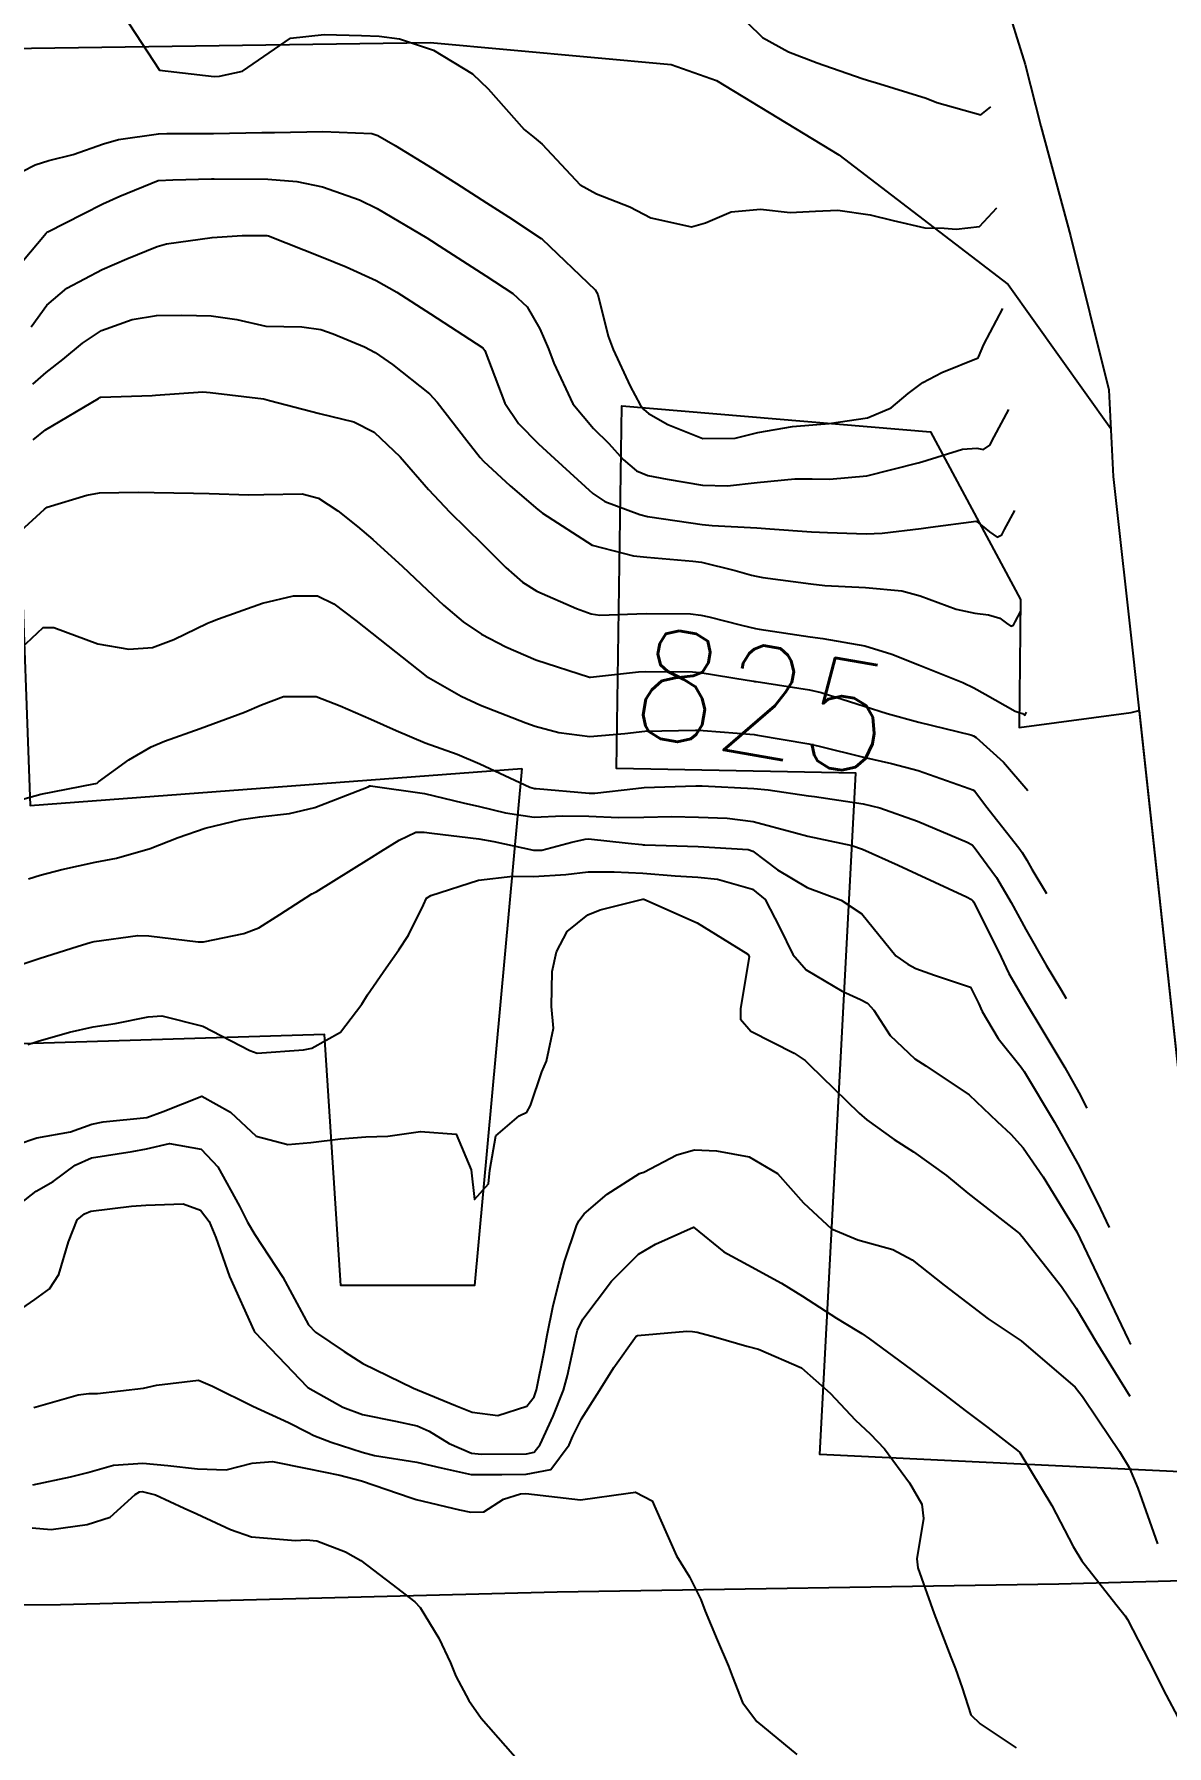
# Model space of a CAD drawing. Header units: metres. Extents: x 307586 to 320046, y 7427249 to 7434250.
# Drawn here: x 319598.4 to 319639.8, y 7428797.4 to 7428859.9 of the extents above; entities that cross this region are included whole.
import ezdxf
from ezdxf.enums import TextEntityAlignment as Align

# ---------------------------------------------------------------- set-up
doc = ezdxf.new("R2010")
doc.units = ezdxf.units.M
doc.header["$MEASUREMENT"] = 0
for name, color, linetype in [('Area', 45, 'Continuous'), ('Cotas', 45, 'Continuous'), ('Curvas de Nivel 1m', 11, 'Continuous'), ('Curvas de Nivel 5m', 15, 'Continuous'), ('Edificações', 30, 'Continuous'), ('Vias Primárias', 230, 'Continuous')]:
    doc.layers.add(name, color=color, linetype=linetype)
doc.styles.add('Style-STANDARD', font='STANDARD.shx')

msp = doc.modelspace()

# ---------------------------------------------------------------- linework, layer by layer
at = {"layer": 'Area'}
msp.add_polyline3d([(319633.816255117, 7428861.227051926, 817.7185912045827), (319634.5828760798, 7428858.760017519, 818.1881402144952), (319635.1513502866, 7428856.507302795, 818.5779848597717), (319636.2324436922, 7428852.503282427, 819.3679768948294), (319637.6359730001, 7428846.882203802, 820.5970907212973), (319637.790512886, 7428843.724160669, 822.4660532752857), (319638.5377691598, 7428837.046373687, 823.6564298248651), (319641.7556846366, 7428807.315236209, 832.8386211194857), (319642.3256266764, 7428806.094001706, 832.8287901840637), (319644.0956443386, 7428802.200498987, 832.9886004419059), (319644.8998583465, 7428797.579604588, 833.0064185207955), (319645.4356670188, 7428781.574386508, 840.0857951001512), (319646.8256613244, 7428766.544556476, 844.5065338798462), (319649.1810392479, 7428749.950000003, 847.9906208185248)], dxfattribs=at)
at = {"layer": 'Curvas de Nivel 1m', "flags": 128}
for points, elevation in [([(319601.6695839709, 7428860.563333338), (319602.9829173043, 7428858.550000004), (319604.9798529914, 7428858.325712471), (319605.1784553245, 7428858.32850651), (319606.0107753837, 7428858.514582132), (319606.9898081033, 7428859.189079912), (319607.7627914493, 7428859.724774866), (319608.9967004444, 7428859.858314009), (319610.3548581443, 7428859.817981913), (319610.9963705947, 7428859.795329046), (319611.7451938827, 7428859.692727939), (319612.9913858657, 7428859.276856148), (319614.4142780856, 7428858.415686396), (319614.9747623818, 7428857.866338498), (319616.2969760323, 7428856.389839122), (319616.6629708817, 7428856.097230472), (319616.9475864691, 7428855.846916483), (319618.3342036915, 7428854.36598714), (319618.9297502031, 7428854.043289884), (319620.1520438736, 7428853.568455122), (319620.9212326388, 7428853.161533455), (319622.4046306464, 7428852.828555078), (319622.9195818441, 7428852.976453983), (319623.8446284203, 7428853.379870481), (319624.9247909167, 7428853.477361246), (319626.0081979382, 7428853.358169732), (319626.9243371825, 7428853.401987818), (319627.7390352116, 7428853.437596886), (319628.9232464833, 7428853.27291791), (319629.7624620099, 7428853.068516375), (319630.9188439744, 7428852.802667015), (319631.6248800225, 7428852.783492246), (319632.0614277923, 7428852.752366252), (319632.9161448698, 7428852.848205245), (319633.5429173043, 7428853.530000003)], 819), ([(319624.4285990032, 7428860.295743186), (319624.9974893633, 7428859.74720591), (319625.9370510165, 7428859.220516544), (319626.988487284, 7428858.816997977), (319628.6265824949, 7428858.243563352), (319628.9814030937, 7428858.139052632), (319629.1131252964, 7428858.105826287), (319630.9727491903, 7428857.532125742), (319631.3591131099, 7428857.377812944), (319632.9669996747, 7428856.916589636), (319633.3229173043, 7428857.220000003)], 818.0000000000001), ([(319597.9641129696, 7428851.537366042), (319598.8424363742, 7428852.600604813), (319598.8729846602, 7428852.630692359), (319598.9037445427, 7428852.655149234), (319600.1927489804, 7428853.301797818), (319600.9193869338, 7428853.667975306), (319601.5341556782, 7428853.953501772), (319602.932532911, 7428854.524373786), (319602.9521536203, 7428854.530275457), (319603.46863159, 7428854.544642861), (319604.8843380567, 7428854.579560651), (319604.9334132059, 7428854.579590168), (319604.9852092211, 7428854.580997567), (319606.9336193533, 7428854.570204912), (319607.9962506376, 7428854.489366669), (319608.9301135256, 7428854.293081421), (319610.2804712883, 7428853.816838106), (319610.9234852547, 7428853.506795049), (319612.7362550207, 7428852.431766626), (319612.9113035043, 7428852.322413341), (319613.1968732272, 7428852.138837078), (319614.8924477081, 7428851.045360262), (319615.8870596045, 7428850.394937869), (319616.4052378592, 7428849.914144307), (319616.8702718632, 7428849.11545589), (319617.1779542441, 7428848.376849636), (319617.3750218065, 7428847.854897924), (319618.0767422739, 7428846.367561754), (319618.8240515208, 7428845.473421657), (319619.3854253258, 7428844.918337033), (319619.91025487, 7428844.34353994), (319620.3955431517, 7428843.922956894), (319620.8071898703, 7428843.757256603), (319621.51004859, 7428843.618785257), (319622.8038784056, 7428843.406110141), (319623.7210699269, 7428843.383500864), (319624.8050474182, 7428843.503011399), (319626.168759807, 7428843.631786998), (319626.8066234756, 7428843.630617142), (319627.4419737982, 7428843.618235297), (319628.8079927526, 7428843.74754484), (319630.6742982405, 7428844.212079289), (319630.8133374316, 7428844.252012735), (319632.2969061543, 7428844.716435621), (319632.8185532596, 7428844.753595538), (319633.0619376177, 7428844.708755718), (319633.2962021372, 7428844.868149618), (319633.4496784323, 7428845.170563051), (319633.9829173043, 7428846.170000004)], 821), ([(319598.2955952008, 7428849.178783159), (319598.8766286593, 7428849.971135495), (319599.6054629455, 7428850.58916182), (319600.889943402, 7428851.272609772), (319601.7926050804, 7428851.662338736), (319602.8985234844, 7428852.110618019), (319603.2379334095, 7428852.208215895), (319604.902102979, 7428852.448567478), (319606.0005028173, 7428852.51353622), (319606.8831618503, 7428852.520357146), (319606.9031931578, 7428852.518390239), (319606.9635808286, 7428852.499393367), (319608.8954948401, 7428851.737753589), (319609.8004000963, 7428851.370365078), (319610.8892768781, 7428850.873971592), (319611.6492076844, 7428850.442337099), (319612.8752379284, 7428849.662062407), (319614.7889200904, 7428848.410739977), (319614.8614817914, 7428848.314299148), (319615.5921345371, 7428846.398611745), (319616.0883948104, 7428845.653906284), (319616.8181875091, 7428844.90702049), (319617.3964988636, 7428844.374164188), (319618.8002401922, 7428843.092288793), (319619.24488109, 7428842.800776567), (319620.5155833541, 7428842.334160013), (319620.7918835096, 7428842.261080356), (319620.8766783403, 7428842.244113052), (319622.787843222, 7428841.971727854), (319623.1609748279, 7428841.930732607), (319624.7862320014, 7428841.842084711), (319625.2583330403, 7428841.81040917), (319626.7845288178, 7428841.700767569), (319627.3687539948, 7428841.669548168), (319628.7836566924, 7428841.622625881), (319629.3660185399, 7428841.649443908), (319630.7871182306, 7428841.82339509), (319631.1311408905, 7428841.863192063), (319632.7913406941, 7428842.084892658), (319632.8194652427, 7428842.077800033), (319633.2797553168, 7428841.699369542), (319633.5579666957, 7428841.500567649), (319633.7241122829, 7428841.587505168), (319633.8316289968, 7428841.787873799), (319634.2029173042, 7428842.480000003)], 822), ([(319598.3564567941, 7428847.088553421), (319598.8467148604, 7428847.519837082), (319599.4588054394, 7428847.985962992), (319600.1755433852, 7428848.580310613), (319600.8676449519, 7428849.042764769), (319601.9839868668, 7428849.446686611), (319602.8734116968, 7428849.599439252), (319603.7998236216, 7428849.614570326), (319604.8734896873, 7428849.587238314), (319605.8023306042, 7428849.446160498), (319606.8700252681, 7428849.210796392), (319608.1742048706, 7428849.18262582), (319608.8689792354, 7428849.086193115), (319609.3206659037, 7428848.926418192), (319610.4632090858, 7428848.455995626), (319610.8598854037, 7428848.247873299), (319611.4844461652, 7428847.812696299), (319612.8374471312, 7428846.731988466), (319613.1231055883, 7428846.427098121), (319614.2078383946, 7428845.02730273), (319614.6934643033, 7428844.411194533), (319614.8116303449, 7428844.281304065), (319615.7808478118, 7428843.373476786), (319616.794264668, 7428842.514736374), (319616.9595433798, 7428842.378333742), (319618.7757339424, 7428841.214442549), (319620.280754066, 7428840.826848417), (319620.7696484693, 7428840.778744338), (319622.4477174787, 7428840.633199825), (319622.7671049259, 7428840.589174774), (319623.9928350159, 7428840.291551238), (319624.5956550573, 7428840.116877912), (319624.7608762594, 7428840.075895512), (319625.0025599347, 7428840.035516107), (319626.7582763431, 7428839.795903885), (319627.2681397296, 7428839.744571065), (319628.7571283585, 7428839.661105426), (319630.0773686933, 7428839.541420418), (319630.7544542284, 7428839.363692417), (319632.0657799995, 7428838.880816849), (319632.7483027373, 7428838.728543297), (319633.2492627917, 7428838.670485346), (319633.6554836174, 7428838.544522376), (319633.9046215054, 7428838.365641952), (319634.0601913459, 7428838.252308219), (319634.1533010252, 7428838.297058143), (319634.2124038026, 7428838.41559748), (319634.4229173043, 7428838.800000004)], 823), ([(319598.3671199086, 7428845.054803408), (319598.8211703075, 7428845.42530033), (319600.7540543676, 7428846.571182947), (319600.8047693752, 7428846.59900523), (319600.8335548127, 7428846.612500568), (319602.7106778291, 7428846.675342003), (319602.8349297674, 7428846.684164212), (319604.5653341171, 7428846.804374642), (319604.8368322294, 7428846.790995012), (319606.7806426182, 7428846.553866811), (319606.8335868767, 7428846.544638167), (319606.9961768769, 7428846.498367407), (319608.8283612287, 7428846.024392446), (319610.0791988226, 7428845.71493792), (319610.8218267189, 7428845.340941462), (319611.766118914, 7428844.440467987), (319612.8010935059, 7428843.24762016), (319613.584264426, 7428842.422086531), (319614.7755764176, 7428841.25394089), (319615.6266604817, 7428840.397043856), (319616.2298374657, 7428839.857476201), (319616.7545012302, 7428839.538392602), (319618.2099994454, 7428838.903683879), (319618.7463494426, 7428838.703213834), (319619.0514031471, 7428838.660850058), (319620.7467993604, 7428838.718205617), (319622.3604850486, 7428838.700158164), (319622.7463914758, 7428838.657417156), (319623.0336150905, 7428838.5935023), (319624.2311212617, 7428838.287676944), (319624.7412961057, 7428838.171920099), (319624.874977783, 7428838.144587736), (319626.7369920906, 7428837.864985762), (319627.1907858765, 7428837.80076421), (319628.7324525481, 7428837.542349593), (319629.7159831199, 7428837.237297665), (319630.7222148697, 7428836.829837701), (319632.3034602764, 7428836.194094574), (319632.7110220172, 7428836.000471303), (319633.1189811846, 7428835.773681984), (319634.2141802752, 7428835.149389864), (319634.3954953153, 7428835.089251087), (319634.4782267116, 7428835.067350244), (319634.5305609332, 7428835.026188515), (319634.5619734359, 7428835.006911153), (319634.5815202943, 7428835.014043747), (319634.5936822394, 7428835.038860827), (319634.6329173043, 7428835.120000003)], 824), ([(319597.9071419833, 7428837.426226474), (319598.7369774067, 7428838.204006826), (319599.1212170167, 7428838.210178473), (319600.728515525, 7428837.609881384), (319601.8699429361, 7428837.414369661), (319602.7267879961, 7428837.474712797), (319603.505090069, 7428837.764613856), (319604.7404200732, 7428838.362685521), (319604.8577794739, 7428838.411639493), (319605.1428296234, 7428838.524001319), (319606.748867539, 7428839.09502347), (319607.8739583298, 7428839.366513706), (319608.7517193233, 7428839.360201909), (319609.3459770834, 7428839.06813256), (319610.1451051563, 7428838.458967187), (319610.7362285725, 7428838.004084553), (319612.7129173042, 7428836.430000003), (319613.9908275814, 7428835.695783789), (319614.7026206003, 7428835.370329607), (319616.3589973478, 7428834.720665817), (319616.6951767925, 7428834.60594883), (319617.5589887329, 7428834.371339289), (319618.6915324206, 7428834.221511633), (319619.9673533945, 7428834.340883463), (319620.6938835164, 7428834.42662121), (319622.5449513243, 7428834.460955196), (319622.6943579167, 7428834.454061237), (319622.8288530617, 7428834.442571015), (319624.6930625941, 7428834.294528986), (319624.8123468943, 7428834.278805709), (319626.6898996799, 7428833.958237569), (319627.0679918817, 7428833.877348161), (319628.6852166012, 7428833.469929704), (319629.7008023524, 7428833.242442353), (319630.6806264141, 7428832.980910982), (319632.5315118843, 7428832.334262097), (319632.6738213731, 7428832.280406894), (319632.726442878, 7428832.242200687), (319632.7752081785, 7428832.188465641), (319633.1396118416, 7428831.709091418), (319634.3517773675, 7428830.164367102), (319634.4715999048, 7428829.992923134), (319634.6384310606, 7428829.711375635), (319634.8276691415, 7428829.384235744), (319635.3629173043, 7428828.490000003)], 826), ([(319597.4721727127, 7428831.794396001), (319598.658163647, 7428832.124634276), (319600.5891643091, 7428832.498072579), (319600.6623803726, 7428832.516306833), (319600.7040785946, 7428832.528007172), (319600.7633561632, 7428832.568995615), (319601.8596942362, 7428833.373609444), (319602.682492948, 7428833.855042916), (319603.1691802961, 7428834.05923154), (319604.4674865925, 7428834.523381464), (319604.6937129193, 7428834.599561505), (319606.0906148678, 7428835.114470166), (319606.7017939967, 7428835.387669242), (319607.5056386504, 7428835.691264085), (319608.7050089502, 7428835.689164603), (319609.5820746559, 7428835.34714851), (319610.6970042734, 7428834.858696911), (319611.6275184174, 7428834.440653994), (319612.686487689, 7428834.001358988), (319613.8456255967, 7428833.577751401), (319614.6811570246, 7428833.223972045), (319616.4963884513, 7428832.381765291), (319616.6721597328, 7428832.329495238), (319616.7270369153, 7428832.324506797), (319618.669906802, 7428832.159299852), (319618.8696754166, 7428832.157249259), (319620.3688173966, 7428832.334561503), (319620.6732822101, 7428832.366490595), (319622.5552362012, 7428832.430058503), (319622.6740981254, 7428832.428082115), (319622.7900229754, 7428832.42420702), (319624.6734455704, 7428832.332826619), (319625.2045077182, 7428832.274684099), (319626.6699617295, 7428832.062961683), (319626.8959003488, 7428832.03135749), (319628.665833256, 7428831.767730118), (319629.2741198195, 7428831.620486751), (319630.6568237244, 7428831.137094679), (319632.4642030494, 7428830.373250153), (319632.6440784196, 7428830.267407692), (319632.7237908845, 7428830.188786901), (319633.5333537307, 7428829.077900874), (319634.070853552, 7428828.16828096), (319634.6082389709, 7428827.18144444), (319635.352370035, 7428825.884712212), (319635.8666741139, 7428825.021502825), (319636.0829173042, 7428824.660000003)], 827), ([(319598.2038923077, 7428829.027490152), (319598.6285181177, 7428829.160081354), (319599.4131601146, 7428829.370682348), (319600.6336146385, 7428829.639733423), (319601.4095191745, 7428829.787911226), (319602.6387887287, 7428830.137142451), (319603.6605643631, 7428830.534735299), (319604.6464913487, 7428830.877404444), (319605.9639196714, 7428831.19271476), (319606.6508490291, 7428831.293172485), (319607.7250017296, 7428831.416459327), (319608.6544693892, 7428831.635208502), (319610.5999321809, 7428832.388573918), (319610.6626275463, 7428832.421024212), (319610.6870054, 7428832.42542528), (319612.6600338896, 7428832.141658542), (319614.062846265, 7428831.807960622), (319614.6619691837, 7428831.670125299), (319615.6104043607, 7428831.438718858), (319616.6565241676, 7428831.287124228), (319617.6980880562, 7428831.32880969), (319618.657330329, 7428831.32086832), (319619.7352647411, 7428831.265296807), (319620.6572476854, 7428831.285358742), (319621.673234608, 7428831.304293935), (319622.6575851245, 7428831.287854685), (319623.7004494518, 7428831.25117246), (319624.6555389449, 7428831.121442708), (319626.2008732638, 7428830.713263435), (319626.647938418, 7428830.594740915), (319628.2494415249, 7428830.243934762), (319628.6417040894, 7428830.118678518), (319629.9488068861, 7428829.533070537), (319630.6329694688, 7428829.215216457), (319632.4432939761, 7428828.373252086), (319632.6237673475, 7428828.275004325), (319632.6663632795, 7428828.232370584), (319632.6932090814, 7428828.188945627), (319632.7754786395, 7428828.032792131), (319633.7011922696, 7428826.173375879), (319633.989490915, 7428825.571509911), (319634.5768472838, 7428824.552997957), (319635.2315437351, 7428823.488067987), (319636.0261088553, 7428822.145268088), (319636.5393361324, 7428821.234588541), (319636.8329173042, 7428820.660000003)], 828.0000000000001), ([(319597.4543230366, 7428825.741192136), (319598.5881996207, 7428826.128231648), (319600.0190587763, 7428826.578607881), (319600.4572510151, 7428826.709798261), (319600.5955196125, 7428826.743487217), (319602.1911294375, 7428826.961985532), (319602.5989700684, 7428826.953517614), (319604.3924434091, 7428826.726579703), (319604.5960331113, 7428826.727720475), (319606.0667363472, 7428827.039535807), (319606.6039665272, 7428827.236614867), (319607.3801025459, 7428827.723596863), (319608.5460184548, 7428828.480768992), (319608.5997065757, 7428828.503679636), (319608.6232632828, 7428828.514597855), (319608.7027747012, 7428828.557880731), (319610.6359765579, 7428829.755925364), (319611.0601352616, 7428830.0243534), (319611.7293238406, 7428830.439135938), (319612.3452325765, 7428830.733698565), (319612.6460062011, 7428830.738889687), (319612.9190025569, 7428830.697925101), (319614.6443680897, 7428830.496719034), (319615.1839507389, 7428830.39458967), (319616.6398538789, 7428830.073657465), (319616.9382571309, 7428830.078693715), (319618.0404590075, 7428830.366024585), (319618.5227134743, 7428830.483254693), (319618.6448116183, 7428830.486287607), (319620.0941621175, 7428830.338231331), (319620.5936516232, 7428830.281953771), (319620.6423997267, 7428830.278242244), (319620.6964861079, 7428830.275349002), (319622.6419348884, 7428830.211758414), (319624.4653646984, 7428830.106842265), (319624.6405506402, 7428830.0433336), (319625.5432215639, 7428829.361507779), (319626.627456259, 7428828.713895481), (319627.8609995142, 7428828.247619182), (319628.6156562629, 7428827.75593058), (319629.8663170863, 7428826.220899007), (319630.2946283414, 7428825.919094431), (319630.5884233881, 7428825.76060839), (319631.269101801, 7428825.520155214), (319632.5818352231, 7428825.081791892), (319632.881306974, 7428824.490756266), (319633.0084686427, 7428824.183466733), (319633.5936645258, 7428823.204986156), (319634.430775005, 7428822.161832138), (319634.5505087395, 7428821.999429016), (319635.6574862783, 7428820.148654314), (319636.5077373795, 7428818.622007525), (319637.2236775458, 7428817.19754077), (319637.6529173043, 7428816.300000004)], 829.0000000000001), ([(319597.7827766285, 7428819.334688975), (319598.5127069632, 7428819.5789659), (319599.7324605626, 7428819.799109023), (319600.5179514994, 7428820.073419521), (319600.9253332497, 7428820.159454443), (319602.5206117122, 7428820.319440793), (319603.1219824328, 7428820.541014026), (319604.528686303, 7428821.096899874), (319605.5809926906, 7428820.509419249), (319606.5142950976, 7428819.637779335), (319607.6669908208, 7428819.332813891), (319608.5121294262, 7428819.401212204), (319609.5926994279, 7428819.542807321), (319610.514584855, 7428819.616755079), (319611.3152750895, 7428819.64163499), (319612.5167265267, 7428819.810922249), (319613.8128188069, 7428819.707478202), (319614.3574896804, 7428818.402181418), (319614.4868158026, 7428817.326566562), (319614.9950005478, 7428817.895427338), (319615.0378933627, 7428818.394650243), (319615.2645758884, 7428819.643358417), (319616.1062506376, 7428820.384166669), (319616.3900951928, 7428820.515505389), (319616.5286180619, 7428820.760050508), (319616.9382100387, 7428821.984928265), (319617.1137020715, 7428822.374392156), (319617.3611545601, 7428823.575838762), (319617.2910785354, 7428824.372818392), (319617.3141283909, 7428825.644218996), (319617.4701944694, 7428826.371227233), (319617.8614987105, 7428827.109982521), (319618.6131924779, 7428827.711678244), (319619.0672302264, 7428827.902154707), (319620.622304198, 7428828.28912625), (319620.664454786, 7428828.287408271), (319622.6095707202, 7428827.420227734), (319624.4579456071, 7428826.282024579), (319624.5106600916, 7428826.19977886), (319624.1927696123, 7428824.285702219), (319624.1947141091, 7428823.911158274), (319624.5648272345, 7428823.470993027), (319626.1555256972, 7428822.665419724), (319626.5542494571, 7428822.393215287), (319626.6984591564, 7428822.258544584), (319628.5265113413, 7428820.479602472), (319628.7997466968, 7428820.235847563), (319629.8045881792, 7428819.509451302), (319630.5114507489, 7428819.063344465), (319631.7114812967, 7428818.197914364), (319632.4933679983, 7428817.553379603), (319634.261065483, 7428816.163177781), (319634.3841307413, 7428816.073411127), (319634.471119815, 7428815.980251075), (319635.9053821652, 7428814.145475356), (319636.4451198498, 7428813.360254557), (319637.1701840636, 7428812.132627336), (319638.4029173043, 7428810.140000003)], 831), ([(319597.9061165571, 7428817.181186558), (319598.4882774376, 7428817.624008891), (319599.1037954714, 7428817.980820978), (319599.9088158529, 7428818.578911525), (319600.5056854316, 7428818.84681274), (319601.9839824979, 7428819.079418342), (319602.5091796148, 7428819.176231054), (319603.3463006276, 7428819.372507501), (319604.5093962068, 7428819.167890261), (319605.1148836819, 7428818.513880339), (319605.9009613088, 7428817.086472649), (319606.2014724799, 7428816.502714452), (319606.4684207899, 7428816.050348571), (319607.481839509, 7428814.489710781), (319608.4269322461, 7428812.747662798), (319608.6729982952, 7428812.476248789), (319609.7289974744, 7428811.773256406), (319610.4117857852, 7428811.336848103), (319612.2563993286, 7428810.431465184), (319612.4024075062, 7428810.3790202), (319613.7943709711, 7428809.806516699), (319614.3944976858, 7428809.558038152), (319615.3388804559, 7428809.445128505), (319616.396872169, 7428809.775486472), (319616.6578862056, 7428810.119880214), (319616.7458796586, 7428810.37657038), (319617.0236433353, 7428811.767138094), (319617.1287072226, 7428812.372977219), (319617.3563449822, 7428813.458321262), (319617.5859022596, 7428814.368670154), (319617.7697376028, 7428815.056981316), (319618.1990273593, 7428816.362738903), (319618.2862950324, 7428816.55135888), (319618.4795110849, 7428816.799585382), (319619.3191959683, 7428817.518860061), (319620.502070969, 7428818.273577646), (319620.5420177142, 7428818.289907197), (319620.6664357315, 7428818.328364819), (319621.8675489595, 7428818.958204073), (319622.5111424408, 7428819.132513657), (319623.3118000543, 7428819.098860903), (319624.5089279011, 7428818.881059689), (319625.5442325731, 7428818.26958685), (319626.4869881305, 7428817.198055083), (319627.5087256057, 7428816.24964192), (319628.4689850964, 7428815.846779209), (319629.7453045433, 7428815.50039746), (319630.462087092, 7428815.126978783), (319631.6239575256, 7428814.198289601), (319632.4467208079, 7428813.570350364), (319633.2365107685, 7428812.97370254), (319634.4329173043, 7428812.160000003), (319636.4078816632, 7428810.470957265), (319636.6778797506, 7428810.137250379), (319637.2456865351, 7428809.280205132), (319638.0248517197, 7428808.12358066), (319638.3743259378, 7428807.54724224), (319638.6980726063, 7428806.788054174), (319639.4129173043, 7428804.750000004)], 832), ([(319597.7982517575, 7428813.240520006), (319598.4390038543, 7428813.672436678), (319598.968999191, 7428814.068199887), (319599.305966998, 7428814.587204259), (319599.6668285172, 7428815.783863909), (319599.9804697945, 7428816.577386716), (319600.2460271419, 7428816.803800527), (319600.4778626781, 7428816.899691584), (319601.957841714, 7428817.078148578), (319602.4814973916, 7428817.122005823), (319603.8510606844, 7428817.160796419), (319604.479078726, 7428816.930761446), (319604.8022009498, 7428816.516707167), (319605.0459771352, 7428815.935363207), (319605.5347878246, 7428814.509181297), (319606.423487425, 7428812.538008051), (319606.4522632137, 7428812.499706545), (319607.3139173043, 7428811.591000004), (319608.3770833412, 7428810.480258344), (319608.4027474666, 7428810.46301624), (319609.6803155002, 7428809.745284383), (319610.3931998819, 7428809.478257767), (319611.5961877491, 7428809.232623085), (319612.3892450421, 7428809.062773787), (319612.8323767452, 7428808.86833421), (319613.5583487549, 7428808.41236853), (319614.3779522596, 7428808.068997019), (319614.7402782731, 7428808.03356896), (319616.3778625292, 7428808.043014999), (319616.6543141505, 7428808.101714913), (319616.8779423288, 7428808.375049753), (319617.3526206276, 7428809.411110753), (319617.7298408636, 7428810.366730768), (319617.8750934081, 7428810.898487009), (319618.1896621793, 7428812.362420453), (319618.2453013904, 7428812.551406138), (319618.4389037142, 7428812.958641004), (319619.4812595788, 7428814.344574871), (319620.4629432315, 7428815.332592722), (319621.0903506665, 7428815.70009324), (319622.4729173043, 7428816.310000003), (319623.5855141578, 7428815.414562282), (319624.4595348541, 7428814.941754986), (319625.6901258351, 7428814.267627918), (319626.4482834049, 7428813.79661006), (319627.6934224038, 7428812.994434194), (319628.4359541708, 7428812.543686661), (319628.6253151139, 7428812.427635491), (319628.9057286963, 7428812.232907833), (319630.4166322355, 7428811.124328752), (319631.6467014664, 7428810.197562162), (319632.3972741385, 7428809.625683425), (319633.2160841282, 7428809.002543886), (319634.3054174499, 7428808.161162502), (319634.3817902589, 7428808.084863648), (319635.5546335353, 7428806.147982841), (319636.3380756425, 7428804.655833832), (319636.6505625854, 7428804.136823551), (319637.8921673043, 7428802.549250003), (319638.2325514962, 7428802.120803661), (319638.3110159763, 7428801.9932448), (319639.2851243194, 7428800.104966898), (319639.6148413934, 7428799.438460625), (319640.2629173043, 7428798.220000003)], 833), ([(319598.3942916447, 7428809.737434038), (319600.0148245136, 7428810.19151347), (319600.3995858131, 7428810.236850882), (319600.7232800257, 7428810.243165308), (319602.4018411858, 7428810.442388154), (319602.8796849811, 7428810.542848488), (319604.4049922551, 7428810.727495085), (319604.9225806327, 7428810.51480337), (319606.3957706575, 7428809.78533532), (319607.6911649621, 7428809.185727141), (319608.3864205555, 7428808.830325129), (319608.6226492204, 7428808.713797961), (319609.2468101361, 7428808.467041613), (319610.3776565594, 7428808.099283681), (319610.8370514881, 7428807.984339571), (319612.3725603573, 7428807.739536876), (319613.259635011, 7428807.526580234), (319614.3661209644, 7428807.280244011), (319615.4747826008, 7428807.28042239), (319616.3666918844, 7428807.298305346), (319617.2709663429, 7428807.469411649), (319617.9377131113, 7428808.364452045), (319618.0657481583, 7428808.683576607), (319618.3924560838, 7428809.313877951), (319619.0387199533, 7428810.350462963), (319619.5666427893, 7428811.191744808), (319620.3837394803, 7428812.33073767), (319620.4332604666, 7428812.364316244), (319622.2301068089, 7428812.516907682), (319622.4349379708, 7428812.512066654), (319622.6102450839, 7428812.482938481), (319623.2859963389, 7428812.297203818), (319624.4283346802, 7428811.974491735), (319624.8429235831, 7428811.859587475), (319626.416756206, 7428811.18259345), (319627.4626475347, 7428810.249402703), (319628.3931556619, 7428809.263835764), (319628.9288885106, 7428808.772457072), (319629.4495378272, 7428808.224000696), (319630.3645785074, 7428806.987413544), (319630.8077260904, 7428806.205451915), (319630.8673669876, 7428805.685157396), (319630.6322749776, 7428804.207006427), (319630.6580065586, 7428803.87834329), (319631.2585427206, 7428802.200543749), (319631.8702221327, 7428800.613169672), (319632.0350209098, 7428800.192478968), (319632.2760357916, 7428799.501848727), (319632.5980514993, 7428798.516838797), (319632.9341199145, 7428798.179931965), (319634.250125695, 7428797.307226054)], 834), ([(319598.3402531752, 7428805.333587096), (319599.0290098864, 7428805.278862572), (319600.3418290886, 7428805.46117844), (319601.1811600408, 7428805.72502509), (319602.0959247895, 7428806.552569929), (319602.2531903085, 7428806.652258141), (319602.3545629371, 7428806.659708862), (319602.8381136248, 7428806.542722058), (319603.8813457987, 7428806.060101059), (319604.3462239188, 7428805.850661454), (319605.5740220509, 7428805.274226473), (319606.3380020458, 7428805.008474161), (319607.9446864136, 7428804.876073942), (319608.3371108754, 7428804.899357116), (319608.7224532295, 7428804.859893951), (319609.7778237492, 7428804.458326406), (319610.3284078806, 7428804.149371758), (319611.4666724064, 7428803.287469393), (319612.3059830018, 7428802.634379838), (319612.4935218548, 7428802.427140935), (319613.1814590399, 7428801.306300608), (319613.6049577948, 7428800.410169396), (319613.8003507938, 7428799.92937821), (319614.2693202489, 7428799.040294458), (319614.7282717185, 7428798.395346459), (319616.237383095, 7428796.677719384)], 836)]:
    msp.add_lwpolyline(points, dxfattribs=dict(at, elevation=elevation))
at = {"layer": 'Curvas de Nivel 5m', "flags": 128}
for points, elevation in [([(319597.5001825959, 7428854.614327352), (319598.447229558, 7428855.095499624), (319598.9394868783, 7428855.256957407), (319599.8347030185, 7428855.479464289), (319600.9458372542, 7428855.861994992), (319601.4929195585, 7428856.019088613), (319602.9497140508, 7428856.22967466), (319603.253624688, 7428856.243217723), (319604.9500335198, 7428856.241621555), (319606.723356014, 7428856.276120923), (319606.9506855235, 7428856.276821923), (319607.1758377819, 7428856.272576082), (319608.9512232448, 7428856.310594063), (319610.7341139505, 7428856.236612573), (319610.9501331468, 7428856.171584249), (319611.5838830445, 7428855.806287481), (319612.9384044867, 7428854.97871825), (319613.8282540505, 7428854.421046636), (319614.9259117637, 7428853.709445938), (319615.7182598752, 7428853.195408352), (319616.913180435, 7428852.406313066), (319616.9501645686, 7428852.37962753), (319618.8855576268, 7428850.536021502), (319618.9797590893, 7428850.358547376), (319619.3621922263, 7428848.846916636), (319619.5374788655, 7428848.34988158), (319620.1612739136, 7428847.022099538), (319620.5308152022, 7428846.334531534), (319620.6622891421, 7428846.163595311), (319620.8298559868, 7428846.023868244), (319621.5372565579, 7428845.611431673), (319622.8208982155, 7428845.108091122), (319623.995549184, 7428845.123880611), (319624.8232718788, 7428845.325457455), (319626.0948190938, 7428845.540171551), (319626.8264256475, 7428845.610834332), (319627.4268356665, 7428845.654083289), (319628.8291416508, 7428845.862434661), (319629.6959173505, 7428846.227055002), (319630.315801879, 7428846.742865137), (319630.8470448277, 7428847.151834896), (319631.5352066268, 7428847.520647501), (319632.8607538986, 7428848.045772959), (319632.8784932964, 7428848.070584064), (319633.0689086085, 7428848.542795248), (319633.7629173043, 7428849.850000003)], 820), ([(319597.7808938092, 7428841.601862357), (319598.7822362014, 7428842.531889714), (319598.8856092004, 7428842.598459626), (319600.3266176817, 7428843.040197076), (319600.7912804857, 7428843.127545432), (319602.2031206278, 7428843.144512331), (319602.7916155693, 7428843.129884339), (319604.2207565926, 7428843.106428753), (319604.7913866672, 7428843.094624194), (319606.2468112244, 7428843.052434186), (319606.7913425516, 7428843.061683159), (319608.1967002033, 7428843.081095711), (319608.7895974111, 7428842.925340456), (319609.4958308823, 7428842.469306299), (319610.2113645445, 7428841.89259459), (319610.77264411, 7428841.422680573), (319611.8531259157, 7428840.439097918), (319612.7544609995, 7428839.584369523), (319613.3505413769, 7428839.025591916), (319614.0722053892, 7428838.410060681), (319614.7363453252, 7428837.96186807), (319615.6250288655, 7428837.495499825), (319616.7225815196, 7428837.024281026), (319618.6838410478, 7428836.389814235), (319618.7133386077, 7428836.388086899), (319620.4626453283, 7428836.587894477), (319620.7169640785, 7428836.599784951), (319622.4416161302, 7428836.588186995), (319622.7167419558, 7428836.564976772), (319624.4314835202, 7428836.28422151), (319624.6765820279, 7428836.244564115), (319624.7125011539, 7428836.238384969), (319624.7585342727, 7428836.23346148), (319626.7096286126, 7428835.931130832), (319627.1332711407, 7428835.83115417), (319628.7038917197, 7428835.337441549), (319629.5432733732, 7428835.069307656), (319630.6983582713, 7428834.754096714), (319632.5959718671, 7428834.288903936), (319632.6935232033, 7428834.25058991), (319632.7896844553, 7428834.188548496), (319633.7956845259, 7428833.284975957), (319634.6729173043, 7428832.260000004)], 825), ([(319598.174210655, 7428822.97806469), (319598.550457934, 7428823.102708649), (319599.6995782611, 7428823.4390245), (319600.5588486125, 7428823.63208722), (319601.3667327821, 7428823.756036925), (319602.5645547368, 7428823.992495508), (319603.0751152918, 7428824.032506646), (319604.559978249, 7428823.657396323), (319606.2850199578, 7428822.764442969), (319606.545481966, 7428822.670977451), (319608.2455169535, 7428822.784948586), (319608.5485039792, 7428822.852444992), (319609.5902305899, 7428823.431702556), (319610.3654056319, 7428824.453112678), (319610.5763709074, 7428824.795360316), (319611.2532013517, 7428825.776376883), (319611.7243727554, 7428826.43868545), (319612.0674158011, 7428826.968839107), (319612.6177187907, 7428828.083432429), (319612.723933576, 7428828.325907094), (319612.8870652472, 7428828.426037786), (319614.6286937867, 7428828.977648249), (319615.8837647125, 7428829.134084971), (319616.6302829062, 7428829.116560195), (319617.8140848829, 7428829.185172475), (319618.6321281998, 7428829.281089555), (319619.5777324201, 7428829.291181081), (319620.6320359099, 7428829.241860559), (319621.8036220305, 7428829.145846697), (319622.630683367, 7428829.086606273), (319623.3471754974, 7428829.016331014), (319624.6266317213, 7428828.651441698), (319625.0943579179, 7428828.275285596), (319625.6291092148, 7428827.248270228), (319626.1071382356, 7428826.264857793), (319626.587404559, 7428825.708725469), (319627.8992531471, 7428824.927273539), (319628.576771159, 7428824.625385475), (319628.8259515481, 7428824.486771024), (319629.0597884948, 7428824.232696936), (319629.6512351388, 7428823.311131752), (319630.5554035023, 7428822.458619805), (319630.9514935184, 7428822.20601424), (319632.537183244, 7428821.141062645), (319633.5632123257, 7428820.174395577), (319634.0561189824, 7428819.704756096), (319634.5134880572, 7428819.217075297), (319635.2364621867, 7428818.152664555), (319636.4729173043, 7428816.140000003), (319638.3366888815, 7428812.218172434), (319638.3845969096, 7428812.120483208), (319638.4329173043, 7428812.040000004)], 830.0000000000001), ([(319598.3576295278, 7428806.914148239), (319599.7374369962, 7428807.204225905), (319600.3647858804, 7428807.36123841), (319601.3061048717, 7428807.623381279), (319602.3701413831, 7428807.698271923), (319603.2897562483, 7428807.615541599), (319604.3675381092, 7428807.494720337), (319605.4158349728, 7428807.46086615), (319606.3709254342, 7428807.700542), (319607.1044858278, 7428807.760117559), (319608.3682901135, 7428807.504853949), (319609.5612541205, 7428807.265774758), (319610.362039932, 7428807.058175185), (319612.1643083055, 7428806.431886094), (319612.3523034198, 7428806.368611555), (319613.936703725, 7428805.994088741), (319614.3479895163, 7428805.907221208), (319614.8253384174, 7428805.918035029), (319615.5364442811, 7428806.388164734), (319616.1550346704, 7428806.58290504), (319616.356036194, 7428806.587925989), (319618.3529173043, 7428806.360000003), (319620.0904355883, 7428806.600476087), (319620.3575719264, 7428806.640308147), (319620.9657059695, 7428806.323872116), (319621.4689071233, 7428805.191464935), (319621.8544832119, 7428804.314784345), (319622.3253367862, 7428803.551948195), (319622.737355033, 7428802.723931847), (319622.8968697203, 7428802.301240717), (319623.3358019196, 7428801.255961542), (319623.7565532554, 7428800.287895465), (319623.8979835606, 7428799.904594323), (319624.2697199668, 7428798.960266249), (319624.7907628671, 7428798.274721547), (319626.2448866563, 7428797.057956809)], 835)]:
    msp.add_lwpolyline(points, dxfattribs=dict(at, elevation=elevation))
at = {"layer": 'Edificações', "elevation": 832.8386211194857}
for points in [[(319541.88974975, 7428856.614004984), (319559.530624872, 7428854.792665862), (319557.9822547748, 7428818.267843999), (319584.0670037694, 7428817.316073971), (319584.865804468, 7428833.274668409), (319579.1835428532, 7428833.496429899), (319579.8981907436, 7428857.767030153), (319587.7867884571, 7428856.697444684), (319588.0250380859, 7428841.468858784), (319597.9110342347, 7428841.349893061), (319598.2683581799, 7428831.71305009), (319616.2068995187, 7428833.063588546)], [(319616.2068995187, 7428833.063588546), (319614.4836743741, 7428814.187483383), (319609.6002134579, 7428814.187483383), (319609.0046398839, 7428823.34841922), (319597.570273638, 7428822.99152205), (319597.0938753764, 7428815.020287689), (319594.3543581314, 7428815.496194824), (319591.4957665699, 7428803.955767554), (319569.9054417937, 7428804.666243773), (319567.7614981226, 7428807.87853951), (319559.6621216997, 7428807.997505234), (319557.637353341, 7428804.309346603), (319548.4660050826, 7428804.071370915)]]:
    msp.add_lwpolyline(points, dxfattribs=at)
msp.add_lwpolyline([(319638.7402787343, 7428835.175336351), (319641.7556846366, 7428807.315236209), (319627.0877241708, 7428808.018425896), (319628.3979456352, 7428832.883854766), (319619.6624689475, 7428833.061916362), (319619.8610544213, 7428846.297162647), (319631.1203945516, 7428845.351630688), (319634.4085222179, 7428839.230713711), (319634.3587311764, 7428834.552914223), (319638.4524031578, 7428835.109429594)], close=True, dxfattribs=at)
at = {"layer": 'Vias Primárias', "elevation": 832.9359069094944}
msp.add_lwpolyline([(319546.9994903243, 7428859.355475748), (319563.9333932541, 7428859.40869842), (319579.5864645634, 7428859.195807732), (319594.0186958926, 7428859.298404055), (319612.8697054158, 7428859.563455616), (319621.6641364997, 7428858.7581696), (319623.3134016283, 7428858.17360504), (319627.7824758437, 7428855.463318995), (319633.9616147964, 7428850.727739948), (319637.7050718212, 7428845.470160198)], dxfattribs=at)
msp.add_lwpolyline([(319546.9994903243, 7428859.355475748), (319563.9333932541, 7428859.40869842), (319579.5864645634, 7428859.195807732), (319594.0186958926, 7428859.298404055), (319612.8697054158, 7428859.563455616), (319621.6641364997, 7428858.7581696), (319623.3134016283, 7428858.17360504), (319627.7824758437, 7428855.463318995), (319633.9616147964, 7428850.727739948), (319637.7050718212, 7428845.470160198)], dxfattribs=at)
msp.add_lwpolyline([(319643.5120242111, 7428803.484286488), (319635.805802258, 7428803.285457104), (319617.5035041521, 7428802.988153401), (319599.3665365432, 7428802.52653631), (319586.1354509686, 7428802.461855058), (319570.1881782312, 7428802.161144748), (319550.3941687996, 7428801.734965197), (319536.7612200317, 7428801.999928275), (319505.9581386259, 7428802.011608063), (319487.1614649656, 7428802.384122526), (319470.8734316315, 7428800.201240865), (319457.451665557, 7428797.429105031), (319441.5835737052, 7428793.116829829), (319423.3192501057, 7428787.207299326), (319404.3635077021, 7428781.137923839), (319393.2838395046, 7428777.680175578, -0.09196513083683479), (319383.0688992944, 7428776.457912269), (319377.3111157683, 7428776.778885242), (319365.967140967, 7428779.010875105)], format="xyb", dxfattribs=at)
msp.add_lwpolyline([(319643.5120242111, 7428803.484286488), (319635.805802258, 7428803.285457104), (319617.5035041521, 7428802.988153401), (319599.3665365432, 7428802.52653631), (319586.1354509686, 7428802.461855058), (319570.1881782312, 7428802.161144748), (319550.3941687996, 7428801.734965197), (319536.7612200317, 7428801.999928275), (319505.9581386259, 7428802.011608063), (319487.1614649656, 7428802.384122526), (319470.8734316315, 7428800.201240865), (319457.451665557, 7428797.429105031), (319441.5835737052, 7428793.116829829), (319423.3192501057, 7428787.207299326), (319404.3635077021, 7428781.137923839), (319393.2838395046, 7428777.680175578, -0.09196513083683479), (319383.0688992944, 7428776.457912269), (319377.3111157683, 7428776.778885242), (319365.967140967, 7428779.010875105)], format="xyb", dxfattribs=at)

# ---------------------------------------------------------------- texts
at = {"layer": 'Cotas', "style": 'Style-STANDARD'}
msp.add_text('825', height=4, rotation=350.207685986687, dxfattribs=at).set_placement((319625.0002832779, 7428835.523823868, 825), align=Align.MIDDLE_CENTER)

doc.saveas('drawing.dxf')
